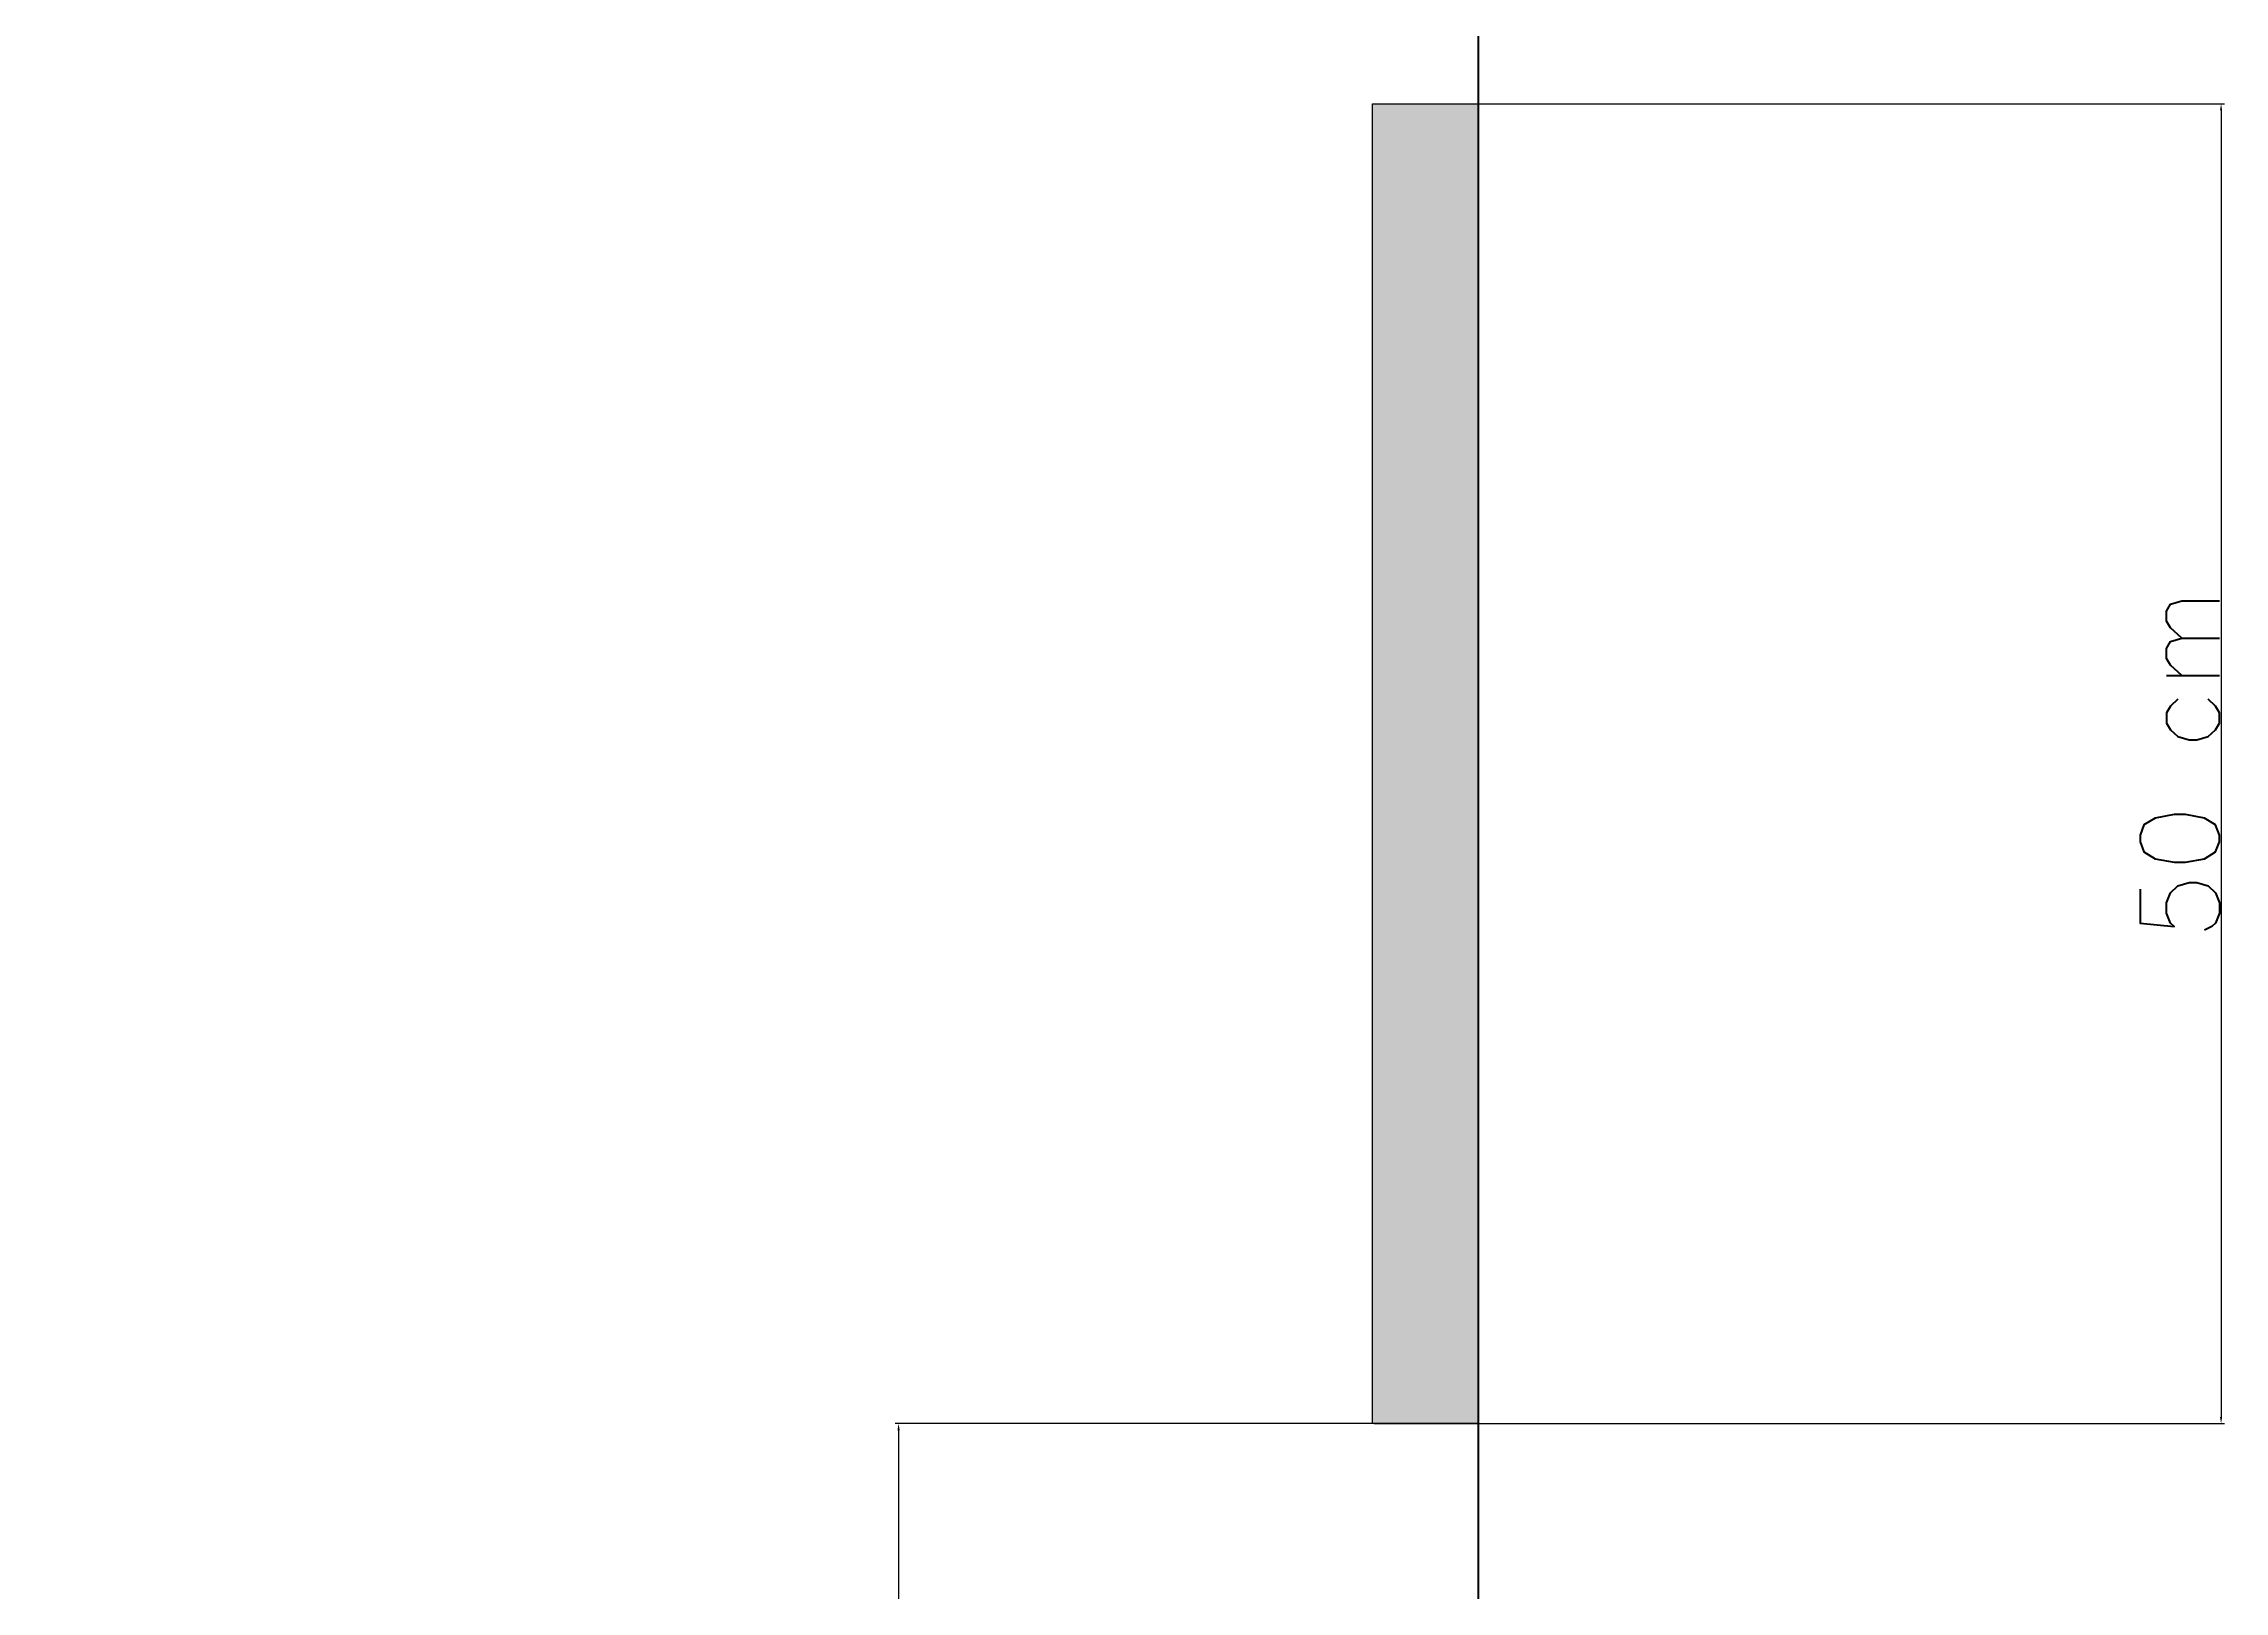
# Model space of a CAD drawing. Header units: millimetres. Extents: x -345 to 3401, y 2973 to 5256.
# Drawn here: x 2575 to 3401, y 3560 to 4146 of the extents above; entities that cross this region are included whole.
import ezdxf

# ---------------------------------------------------------------- set-up
doc = ezdxf.new("R2010")
doc.units = ezdxf.units.MM
doc.layers.add('SYMS', color=7, linetype='Continuous')
doc.styles.get("Standard").update_dxf_attribs({"font": 'arial.ttf'})
doc.styles.add('WD', font='romans.shx')
doc.dimstyles.new('ISO-25', dxfattribs={"dimtxt": 2.5, "dimasz": 2.5, "dimexe": 1.25, "dimexo": 0.625, "dimtad": 1, "dimtxsty": 'Standard', "dimcen": 2.5, "dimadec": 0, "dimazin": 0, "dimtfac": 1, "dimtmove": 0, "dimatfit": 3, "dimfxl": 1, "dimarcsym": 0})

# ---------------------------------------------------------------- blocks, each defined once
blk = doc.blocks.new('*D32')
at = {"layer": 'Defpoints', "color": 0, "transparency": 16777216}
for p in [(3077.96, 4123.13), (3077.96, 3623.12), (3399.36, 3623.12)]:
    blk.add_point(p, dxfattribs=at)
at = {"layer": 'SYMS', "color": 0, "lineweight": -2, "transparency": 16777216}
for p, q in [((3078.58, 4123.13), (3400.61, 4123.13)), ((3399.36, 4120.63), (3399.36, 3625.62)), ((3078.58, 3623.12), (3400.61, 3623.12))]:
    blk.add_line(p, q, dxfattribs=at)
at = {"layer": 'SYMS', "color": 0, "transparency": 16777216}
for points in [[(3398.95, 4120.63), (3399.78, 4120.63), (3399.36, 4123.13)], [(3398.95, 3625.62), (3399.78, 3625.62), (3399.36, 3623.12)]]:
    blk.add_solid(points, dxfattribs=at)
at = {"layer": 'SYMS', "color": 0, "transparency": 16777216, "insert": (3383.74, 3873.12), "char_height": 2.5, "attachment_point": 5, "rotation": 90, "style": 'WD'}
blk.add_mtext('{\\H12x;50 cm}', dxfattribs=at)
blk = doc.blocks.new('*D33')
at = {"layer": 'Defpoints', "color": 0, "transparency": 16777216}
for p in [(3117.94, 3623.12), (2898.5, 2973.12), (3117.94, 2973.12)]:
    blk.add_point(p, dxfattribs=at)
at = {"layer": 'SYMS', "color": 0, "lineweight": -2, "transparency": 16777216}
for p, q in [((3117.31, 3623.12), (2897.25, 3623.12)), ((2898.5, 3620.62), (2898.5, 2975.62)), ((3117.31, 2973.12), (2897.25, 2973.12))]:
    blk.add_line(p, q, dxfattribs=at)
at = {"layer": 'SYMS', "color": 0, "transparency": 16777216}
for points in [[(2898.08, 3620.62), (2898.92, 3620.62), (2898.5, 3623.12)], [(2898.08, 2975.62), (2898.92, 2975.62), (2898.5, 2973.12)]]:
    blk.add_solid(points, dxfattribs=at)
at = {"layer": 'SYMS', "color": 0, "transparency": 16777216, "insert": (2882.88, 3298.12), "char_height": 2.5, "attachment_point": 5, "rotation": 90, "style": 'WD'}
blk.add_mtext('{\\H12x;80 cm}', dxfattribs=at)
blk = doc.blocks.new('*D35')
at = {"layer": 'Defpoints', "color": 0, "transparency": 16777216}
for p in [(3117.94, 5225.47), (117.89, 2973.12), (3117.94, 2973.12)]:
    blk.add_point(p, dxfattribs=at)
at = {"layer": 'SYMS', "color": 0, "lineweight": -2, "transparency": 16777216}
for p, q in [((117.89, 2973.74), (117.89, 5226.72)), ((120.39, 5225.47), (3115.44, 5225.47)), ((3117.94, 2973.74), (3117.94, 5226.72))]:
    blk.add_line(p, q, dxfattribs=at)
at = {"layer": 'SYMS', "color": 0, "transparency": 16777216}
for points in [[(120.39, 5225.89), (120.39, 5225.05), (117.89, 5225.47)], [(3115.44, 5225.89), (3115.44, 5225.05), (3117.94, 5225.47)]]:
    blk.add_solid(points, dxfattribs=at)
at = {"layer": 'SYMS', "color": 0, "transparency": 16777216, "insert": (1617.91, 5241.1), "char_height": 2.5, "attachment_point": 5, "style": 'WD'}
blk.add_mtext('{\\H12x;300 cm}', dxfattribs=at)

msp = doc.modelspace()

# ---------------------------------------------------------------- hatches: boundary and pattern name
at = {"layer": 'SYMS'}
h = msp.add_hatch(color=1, dxfattribs=at)
h.dxf.hatch_style = 1
h.paths.add_polyline_path([(157.869, 4123.132), (117.889, 4123.132), (117.889, 3623.117), (157.869, 3623.117)])
h.paths.add_polyline_path([(3117.939, 4123.132), (3077.959, 4123.132), (3077.959, 3623.117), (3117.939, 3623.117)])
h.paths.add_polyline_path([(1711.316, 5023.934), (1517.889, 5023.934), (1517.889, 4973.081), (1711.316, 4973.081)])

# ---------------------------------------------------------------- linework, layer by layer
at = {"lineweight": 40}
msp.add_lwpolyline([(117.889, 4973.081), (3117.939, 4973.081), (3117.939, 2973.117), (117.889, 2973.117)], close=True, dxfattribs=at)
msp.add_lwpolyline([(3077.959, 4123.132), (3117.939, 4123.132), (3117.939, 3623.117), (3077.959, 3623.117)], close=True)

# ---------------------------------------------------------------- dimensions: what is measured, and where the dimension line sits
at = {"layer": 'SYMS'}
dim = msp.add_linear_dim(base=(3117.939, 5225.471), p1=(117.889, 2973.117), p2=(3117.939, 2973.117), text='{\\H12x;300 cm}', dimstyle='ISO-25', override={"dimtxsty": 'WD'}, dxfattribs=at)
dim.commit()
dim.dimension.update_dxf_attribs({"geometry": '*D35', "text_midpoint": (1617.914, 5225.471), "dimtype": 160})
dim = msp.add_linear_dim(base=(3399.364, 3623.117), p1=(3077.959, 4123.132), p2=(3077.959, 3623.117), angle=90, text='{\\H12x;50 cm}', dimstyle='ISO-25', override={"dimtxsty": 'WD'}, dxfattribs=at)
dim.commit()
dim.dimension.update_dxf_attribs({"geometry": '*D32', "text_midpoint": (3383.739, 3873.125)})
dim = msp.add_linear_dim(base=(2898.501, 2973.117), p1=(3117.939, 3623.117), p2=(3117.939, 2973.117), angle=90, text='{\\H12x;80 cm}', dimstyle='ISO-25', override={"dimtxsty": 'WD'}, dxfattribs=at)
dim.commit()
dim.dimension.update_dxf_attribs({"geometry": '*D33', "text_midpoint": (2898.501, 3298.117), "dimtype": 160})

doc.saveas('drawing.dxf')
